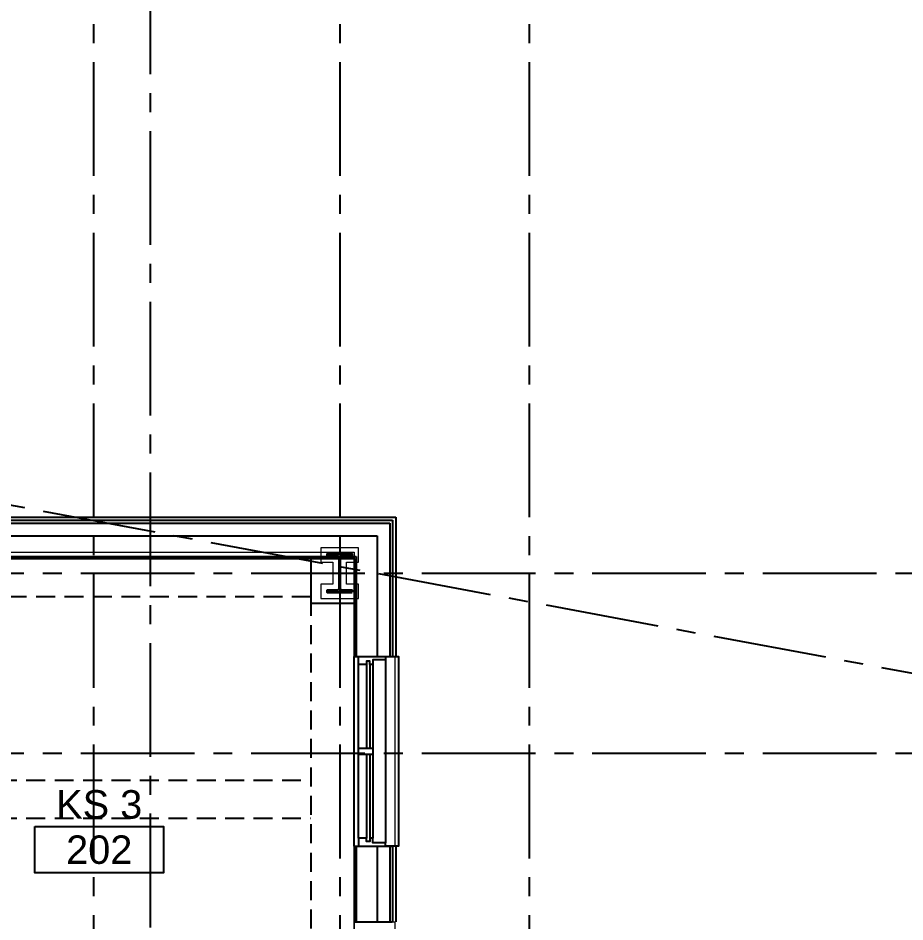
# Model space of a CAD drawing. Header units: inches. Extents: x 12000 to 16048, y 0 to 3185.
# Drawn here: x 12802.2 to 13083, y 2073.9 to 2359.9 of the extents above; entities that cross this region are included whole.
import ezdxf
from ezdxf.enums import TextEntityAlignment as Align

# ---------------------------------------------------------------- set-up
doc = ezdxf.new("R2010")
doc.units = ezdxf.units.IN
doc.header["$LTSCALE"] = 48
doc.header["$MEASUREMENT"] = 0
for name, pattern in [('CENTER2', [1.125, 0.75, -0.125, 0.125, -0.125]), ('HIDDEN', [0.375, 0.25, -0.125]), ('HIDDEN2', [0.1875, 0.125, -0.0625])]:
    doc.linetypes.add(name, pattern=pattern)
for name, color, linetype in [('_0_Objects', 8, 'Continuous'), ('A-Flor-Soffit', 8, 'HIDDEN2'), ('A-Glaz', 8, 'Continuous'), ('A-Glaz-Sill', 8, 'Continuous'), ('A-Grid(3-32)', 8, 'CENTER2'), ('A-Tag-Rm(3-32)', 8, 'Continuous'), ('A-Wall-Full', 8, 'Continuous'), ('A-Wall-Hatch', 8, 'Continuous')]:
    doc.layers.add(name, color=color, linetype=linetype)
for name, color, linetype, lineweight in [('A-Detl-Hatch', 8, 'Continuous', 18), ('S-Detl-Hatch', 8, 'Continuous', 18), ('S-Detl-Wide', 8, 'Continuous', 35)]:
    doc.layers.add(name, color=color, linetype=linetype, lineweight=lineweight)
doc.layers.add('G-Anno-Nplt', color=8, linetype='Continuous', lineweight=18, plot=False)
doc.styles.get("Standard").update_dxf_attribs({"font": 'arial.ttf'})

# ---------------------------------------------------------------- blocks, each defined once
blk = doc.blocks.new('EXTERIOR WINDOW 3')
at = {"layer": 'A-Glaz'}
for p, q in [((5693, -8445.75), (5693, -8419.25)), ((5694, -8445.75), (5694, -8419.25)), ((5695, -8474.25), (5695, -8419.25)), ((5693, -8474.25), (5693, -8447.75)), ((5694, -8474.25), (5694, -8447.75))]:
    blk.add_line(p, q, dxfattribs=at)
for points in [[(5693, -8419.25), (5690.5, -8419.25), (5690.5, -8416.75), (5699, -8416.75), (5699, -8417.75), (5695, -8417.75), (5695, -8419.25), (5694, -8419.25), (5694, -8418.25), (5693, -8418.25), (5693, -8419.25)], [(5693, -8474.25), (5690.5, -8474.25), (5690.5, -8476.75), (5699, -8476.75), (5699, -8475.75), (5695, -8475.75), (5695, -8474.25), (5694, -8474.25), (5694, -8475.25), (5693, -8475.25), (5693, -8474.25)]]:
    blk.add_lwpolyline(points, dxfattribs=at)
blk.add_lwpolyline([(5690.5, -8445.75), (5690.5, -8447.75), (5695, -8447.75), (5695, -8445.75)], close=True, dxfattribs=at)
at = {"layer": 'A-Glaz-Sill'}
for p, q in [((5689.12, -8416.75), (5689.12, -8476.75)), ((5699, -8475.75), (5699, -8417.75)), ((5690.5, -8419.25), (5690.5, -8474.25))]:
    blk.add_line(p, q, dxfattribs=at)
blk.add_lwpolyline([(5699, -8476.75), (5703.12, -8476.75), (5703.12, -8416.75), (5699, -8416.75)], dxfattribs=at)
blk = doc.blocks.new('2ND FLOOR CORE & SHELL')
at = {"layer": 'A-Wall-Full'}
for p, q in [((8584.75, -7840), (8906.25, -7840)), ((8906.25, -7840), (8906.25, -7884.13)), ((8597.88, -7853.12), (8893.12, -7853.12)), ((8893.12, -7853.12), (8893.12, -7884.13)), ((8893.12, -7884.13), (8905.12, -7884.13)), ((8893.12, -7944.13), (8893.12, -7968.12)), ((8893.12, -7944.13), (8905.12, -7944.13)), ((8906.25, -7944.13), (8906.25, -7968.12)), ((8893.12, -7968.12), (8905.12, -7968.12))]:
    blk.add_line(p, q, dxfattribs=at)
at = {"layer": 'A-Wall-Hatch'}
for p, q in [((8585.75, -7841), (8905.25, -7841)), ((8586.63, -7841.88), (8904.37, -7841.88)), ((8904.37, -7841.88), (8904.37, -7884.13)), ((8905.25, -7841), (8905.25, -7884.13)), ((8590.63, -7845.88), (8900.37, -7845.88)), ((8900.37, -7845.88), (8900.37, -7884.13)), ((8597.25, -7852.5), (8893.75, -7852.5)), ((8893.75, -7852.5), (8893.75, -7884.13)), ((8893.75, -7944.13), (8893.75, -7968.12)), ((8900.37, -7944.13), (8900.37, -7968.12)), ((8904.37, -7944.13), (8904.37, -7968.12)), ((8905.25, -7944.13), (8905.25, -7968.12))]:
    blk.add_line(p, q, dxfattribs=at)
at = {"xscale": -1, "rotation": 180}
blk.add_blockref('EXTERIOR WINDOW 3', (3204, -16360.88), dxfattribs=at)
blk = doc.blocks.new('*U13')
at = {"layer": 'A-Detl-Hatch'}
h = blk.add_hatch(dxfattribs=at)
h.set_pattern_fill('ANSI32', color=256, scale=6, style=0)
h.set_pattern_definition([(45, (0, -5.97), (-1.591, 1.591), []), (45, (1.0607, -5.97), (-1.591, 1.591), [])])
edge = h.paths.add_edge_path()
edge.add_line((4.0025, -11.94), (4.0025, -11.425))
edge.add_line((4.0025, -11.425), (0.7475, -11.425))
edge.add_arc((0.7475, -10.825), 0.6, 180, 270, ccw=False)
edge.add_line((0.1475, -10.825), (0.1475, -1.115))
edge.add_arc((0.7475, -1.115), 0.6, 90, 180, ccw=False)
edge.add_line((0.7475, -0.515), (4.0025, -0.515))
edge.add_line((4.0025, -0.515), (4.0025, 0))
edge.add_line((4.0025, 0), (-4.0025, 0))
edge.add_line((-4.0025, 0), (-4.0025, -0.515))
edge.add_line((-4.0025, -0.515), (-0.7475, -0.515))
edge.add_arc((-0.7475, -1.115), 0.6, 0, 90, ccw=False)
edge.add_line((-0.1475, -1.115), (-0.1475, -10.825))
edge.add_arc((-0.7475, -10.825), 0.6, -90, 0, ccw=False)
edge.add_line((-0.7475, -11.425), (-4.0025, -11.425))
edge.add_line((-4.0025, -11.425), (-4.0025, -11.94))
edge.add_line((-4.0025, -11.94), (4.0025, -11.94))
at = {"linetype": 'ByBlock'}
blk.add_lwpolyline([(4.0025, -11.94), (4.0025, -11.425), (0.7475, -11.425, -0.41421356), (0.1475, -10.825), (0.1475, -1.115, -0.41421356), (0.7475, -0.515), (4.0025, -0.515), (4.0025, 0), (-4.0025, 0), (-4.0025, -0.515), (-0.7475, -0.515, -0.41421356), (-0.1475, -1.115), (-0.1475, -10.825, -0.41421356), (-0.7475, -11.425), (-4.0025, -11.425), (-4.0025, -11.94)], format="xyb", close=True, dxfattribs=at)
blk = doc.blocks.new('W12X40')
at = {"layer": 'S-Detl-Hatch'}
blk.add_lwpolyline([(14080.89, -7310.28), (14080.89, -7305.76), (14077.04, -7305.76), (14077.04, -7298.85), (14080.89, -7298.85), (14080.89, -7294.34), (14068.89, -7294.34), (14068.89, -7298.85), (14072.74, -7298.85), (14072.74, -7305.76), (14068.89, -7305.76), (14068.89, -7310.28)], close=True, dxfattribs=at)
at = {"layer": 'S-Detl-Wide'}
blk.add_blockref('*U13', (14074.89, -7296.34), dxfattribs=at)
blk = doc.blocks.new('2ND FLOOR - STRUCTURAL GRID')
at = {"layer": 'A-Grid(3-32)'}
for p, q in [((8810.5, -7426.01), (8810.5, -9409.77)), ((8888.5, -7426.01), (8888.5, -9409.77)), ((8948.5, -7426.01), (8948.5, -9409.77)), ((8828.5, -7447.85), (8828.5, -9387.48)), ((8104.5, -7709.47), (11912.5, -8419.25)), ((8104.5, -7857.75), (11912.5, -7857.75)), ((8104.5, -7914.75), (11912.5, -7914.75))]:
    blk.add_line(p, q, dxfattribs=at)
blk.add_blockref('W12X40', (-5186.39, -555.44))
blk = doc.blocks.new('King Studio 3')
at = {"layer": 'A-Flor-Soffit'}
for p, q in [((276.8706, -9.47), (148.6275, -9.47)), ((276.8706, -9.47), (276.8706, -186.375)), ((150.7509, -67.5), (276.8706, -67.5)), ((150.7509, -79.5), (276.8706, -79.5))]:
    blk.add_line(p, q, dxfattribs=at)
at = {"layer": 'A-Wall-Full'}
for p, q in [((276.8706, 2.625), (276.8706, -11.47)), ((276.8706, -11.47), (290.6231, -11.47))]:
    blk.add_line(p, q, dxfattribs=at)
at = {"layer": 'G-Anno-Nplt'}
for p, q in [((6.0025, 4.625), (290.6231, 4.625)), ((290.6231, 4.625), (290.6231, -212.375))]:
    blk.add_line(p, q, dxfattribs=at)
for points in [[(290.6231, -28.375), (303.4979, -28.375), (303.4979, -88.3743), (290.6231, -88.3743)], [(290.6231, -112.375), (303.4979, -112.375), (303.4979, -172.3743), (290.6231, -172.3743)]]:
    blk.add_lwpolyline(points, close=True, dxfattribs=at)
blk = doc.blocks.new('Rm Tag')
blk.add_lwpolyline([(-0.2124, 0.0759), (0.2124, 0.0759), (0.2124, -0.0759), (-0.2124, -0.0759)], close=True)
for p in [(0, 0.2858), (0, 0.1493), (0, 0)]:
    blk.add_attdef('XXX', text='', height=0.0938).set_placement(p, align=Align.MIDDLE_CENTER)

msp = doc.modelspace()

# ---------------------------------------------------------------- block references
at = {"layer": '_0_Objects', "linetype": 'HIDDEN'}
msp.add_blockref('2ND FLOOR - STRUCTURAL GRID', (4015.5006, 10042.0072), dxfattribs=at)
at = {"layer": '_0_Objects'}
for name, p in [('2ND FLOOR CORE & SHELL', (4015.5006, 10042.0072)), ('King Studio 3', (12618.0019, 2186.2572))]:
    msp.add_blockref(name, p, dxfattribs=at)
at = {"layer": 'A-Tag-Rm(3-32)'}
ref = msp.add_blockref('Rm Tag', (12827.8578, 2096.7536), dxfattribs=dict(at, xscale=96, yscale=96, zscale=96))
ref.add_attrib('XXX', 'KS 3', dxfattribs={"layer": '0', "height": 9}).set_placement((12827.8578, 2111.0845), align=Align.MIDDLE_CENTER)
ref.add_attrib('XXX', '202', dxfattribs={"layer": '0', "height": 9}).set_placement((12827.8578, 2096.7536), align=Align.MIDDLE_CENTER)

doc.saveas('drawing.dxf')
